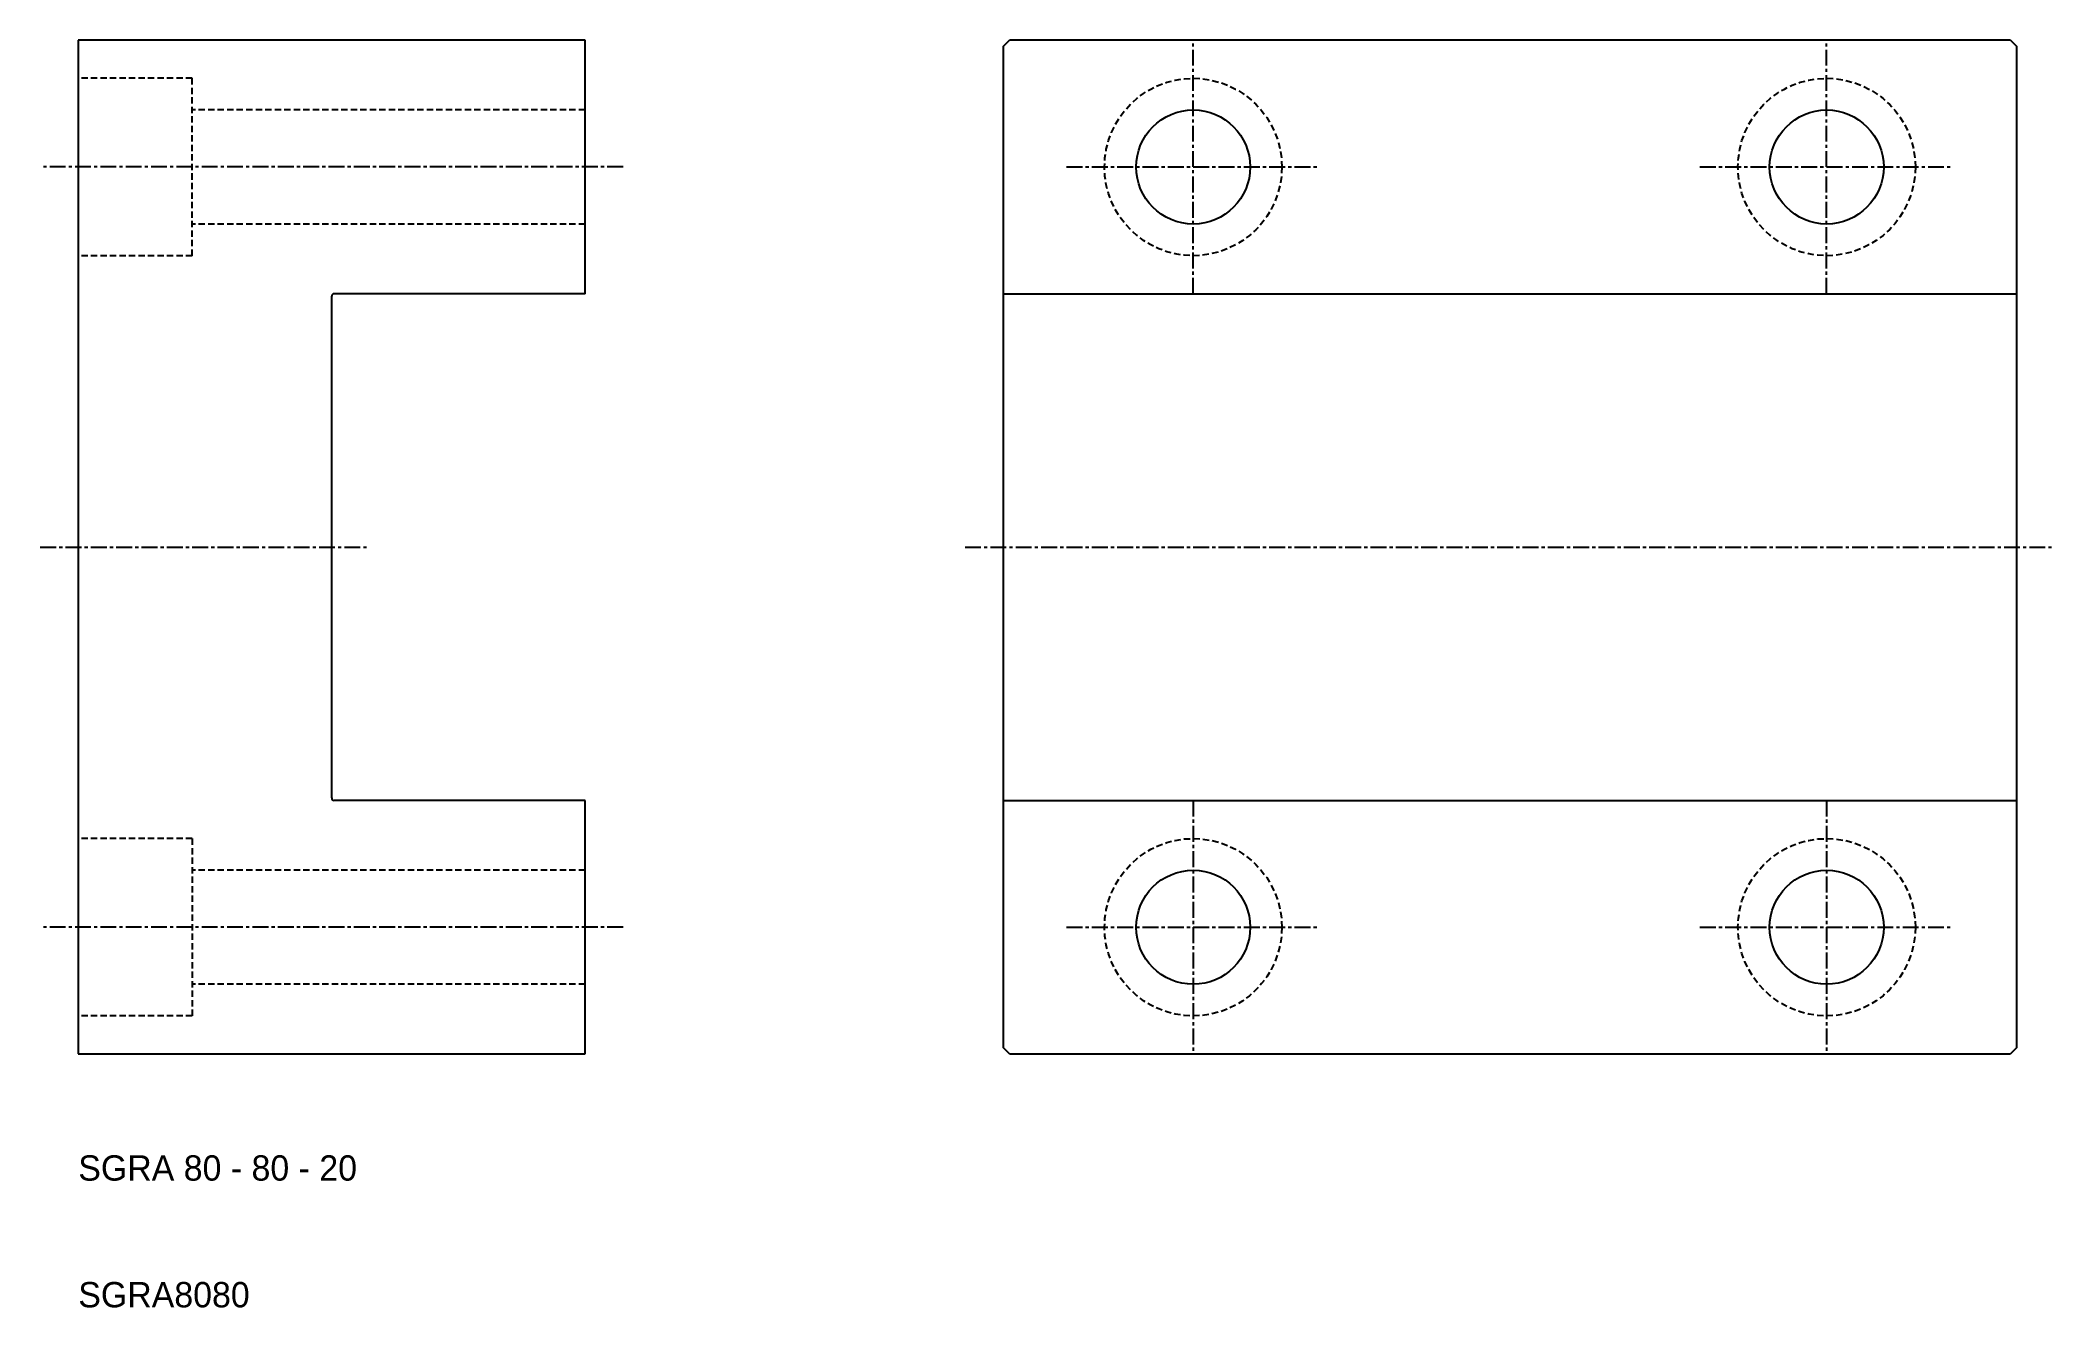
# Model space of a CAD drawing. Extents: x 7 to 166, y 10 to 110.
import ezdxf

# ---------------------------------------------------------------- set-up
doc = ezdxf.new("R2010")
doc.units = 0
doc.linetypes.add('CENTER', pattern=[2, 1.25, -0.25, 0.25, -0.25])
doc.linetypes.add('DASHED', pattern=[0.75, 0.5, -0.25])
doc.layers.get('0').update_dxf_attribs({"linetype": 'CONTINUOUS'})
doc.layers.add('CENTER', color=1, linetype='CENTER')

msp = doc.modelspace()

# ---------------------------------------------------------------- linework, layer by layer
at = {"color": 7, "linetype": 'CONTINUOUS'}
for p, q in [((10, 110), (10, 30)), ((50, 110), (10, 110)), ((50, 90), (50, 110)), ((83, 109.5), (83.5, 110)), ((162.5, 110), (83.5, 110)), ((162.5, 110), (163, 109.5)), ((83, 109.5), (83, 30.5)), ((163, 30.5), (163, 109.5)), ((30, 50.2), (30, 89.8)), ((50, 90), (30.2, 90)), ((83, 90), (163, 90)), ((50, 50), (30.2, 50)), ((50, 30), (50, 50)), ((83, 50), (163, 50)), ((83.5, 30), (83, 30.5)), ((163, 30.5), (162.5, 30)), ((10, 30), (50, 30)), ((83.5, 30), (162.5, 30))]:
    msp.add_line(p, q, dxfattribs=at)
at = {"color": 3, "linetype": 'DASHED'}
for p, q in [((19, 107), (10, 107)), ((19, 93), (19, 107)), ((50, 104.5), (19, 104.5)), ((50, 95.5), (19, 95.5)), ((19, 93), (10, 93)), ((19, 47), (10, 47)), ((19, 47), (19, 33)), ((50, 44.5), (19, 44.5)), ((50, 35.5), (19, 35.5)), ((19, 33), (10, 33))]:
    msp.add_line(p, q, dxfattribs=at)
for centre in [(98, 100), (148, 100), (98, 40), (148, 40)]:
    msp.add_circle(centre, 7, dxfattribs=at)
at = {"color": 7, "linetype": 'CONTINUOUS'}
for centre in [(98, 100), (148, 100), (98, 40), (148, 40)]:
    msp.add_circle(centre, 4.5, dxfattribs=at)
for centre, start, end in [((30.2, 89.8), 90, 180), ((30.2, 50.2), 180, 270)]:
    msp.add_arc(centre, 0.2, start, end, dxfattribs=at)
at = {"layer": 'CENTER', "color": 1, "linetype": 'CENTER'}
for p, q in [((98, 90), (98, 110)), ((148, 90), (148, 110)), ((53, 100), (7, 100)), ((88, 100), (108, 100)), ((138, 100), (158, 100)), ((7, 70), (33, 70)), ((80, 70), (166, 70)), ((98, 50), (98, 30)), ((148, 50), (148, 30)), ((53, 40), (7, 40)), ((88, 40), (108, 40)), ((138, 40), (158, 40))]:
    msp.add_line(p, q, dxfattribs=at)

# ---------------------------------------------------------------- texts
at = {"color": 7, "linetype": 'CONTINUOUS'}
for s, p in [('SGRA 80 - 80 - 20', (10, 20)), ('SGRA8080', (10, 10))]:
    msp.add_text(s, height=2, dxfattribs=at).set_placement(p)

doc.saveas('drawing.dxf')
